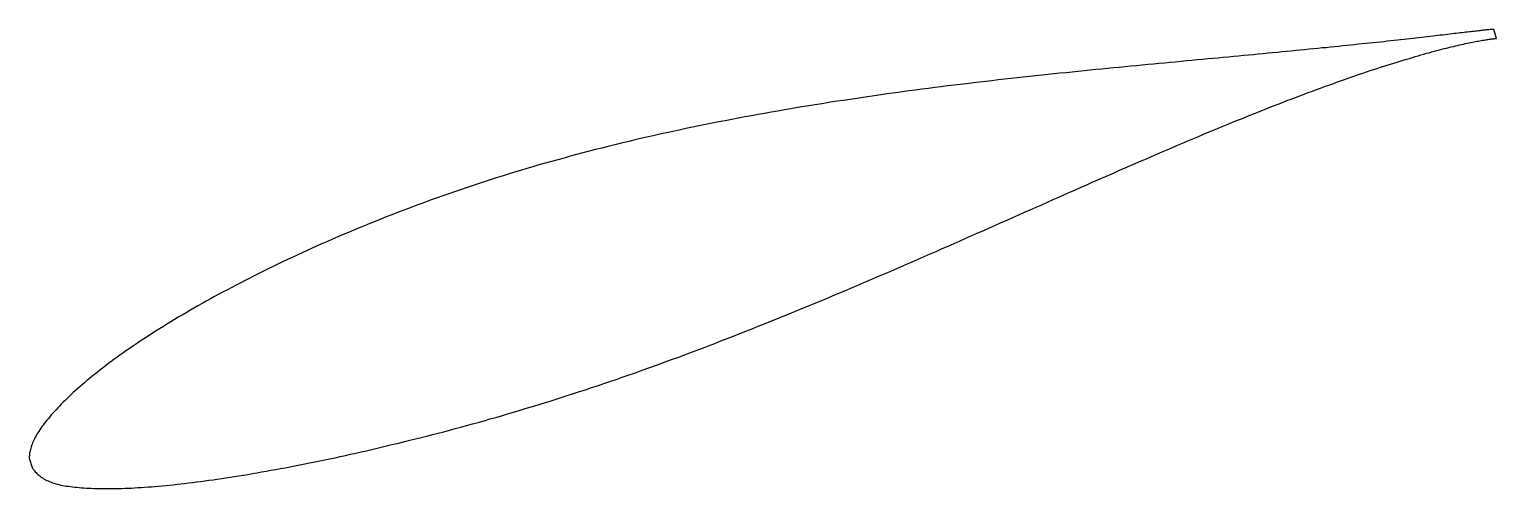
# Model space of a CAD drawing. Header units: metres. Extents: x -45 to 90, y -15 to 27.
import ezdxf

# ---------------------------------------------------------------- set-up
doc = ezdxf.new("R2010")
doc.units = ezdxf.units.M

msp = doc.modelspace()

# ---------------------------------------------------------------- linework, layer by layer
msp.add_lwpolyline([(90.03, 26.98), (90.03, 26.98), (90.02, 26.98), (90.01, 26.98), (89.99, 26.98), (89.96, 26.98), (89.93, 26.98), (89.9, 26.98), (89.85, 26.97), (89.81, 26.97), (89.76, 26.97), (89.7, 26.96), (89.64, 26.96), (89.57, 26.95), (89.5, 26.94), (89.42, 26.94), (89.34, 26.93), (89.25, 26.92), (89.15, 26.91), (89.05, 26.9), (88.95, 26.89), (88.84, 26.87), (88.72, 26.86), (88.6, 26.85), (88.48, 26.83), (88.35, 26.82), (88.21, 26.8), (88.07, 26.79), (87.92, 26.77), (87.77, 26.75), (87.61, 26.73), (87.45, 26.71), (87.28, 26.69), (87.11, 26.67), (86.93, 26.65), (86.75, 26.63), (86.56, 26.61), (86.37, 26.59), (86.17, 26.56), (85.97, 26.54), (85.76, 26.52), (85.54, 26.49), (85.33, 26.46), (85.1, 26.44), (84.87, 26.41), (84.64, 26.38), (84.4, 26.36), (84.16, 26.33), (83.91, 26.3), (83.65, 26.27), (83.4, 26.24), (83.13, 26.21), (82.86, 26.18), (82.59, 26.15), (82.31, 26.12), (82.03, 26.09), (81.74, 26.05), (81.45, 26.02), (81.15, 25.99), (80.85, 25.96), (80.54, 25.92), (80.23, 25.89), (79.92, 25.85), (79.6, 25.82), (79.27, 25.78), (78.94, 25.75), (78.6, 25.71), (78.27, 25.68), (77.92, 25.64), (77.57, 25.61), (77.22, 25.57), (76.86, 25.53), (76.5, 25.49), (76.13, 25.46), (75.76, 25.42), (75.39, 25.38), (75.01, 25.34), (74.62, 25.3), (74.24, 25.27), (73.84, 25.23), (73.45, 25.19), (73.05, 25.15), (72.64, 25.11), (72.23, 25.07), (71.82, 25.03), (71.4, 24.99), (70.98, 24.95), (70.56, 24.91), (70.13, 24.86), (69.69, 24.82), (69.26, 24.78), (68.82, 24.74), (68.37, 24.7), (67.92, 24.65), (67.47, 24.61), (67.01, 24.57), (66.55, 24.52), (66.09, 24.48), (65.62, 24.44), (65.15, 24.39), (64.68, 24.35), (64.2, 24.3), (63.72, 24.26), (63.24, 24.21), (62.75, 24.17), (62.26, 24.12), (61.76, 24.08), (61.27, 24.03), (60.76, 23.98), (60.26, 23.94), (59.75, 23.89), (59.24, 23.84), (58.73, 23.79), (58.21, 23.74), (57.69, 23.69), (57.17, 23.64), (56.65, 23.59), (56.12, 23.54), (55.59, 23.49), (55.06, 23.44), (54.52, 23.39), (53.98, 23.33), (53.44, 23.28), (52.9, 23.22), (52.35, 23.17), (51.8, 23.11), (51.25, 23.06), (50.7, 23), (50.14, 22.95), (49.58, 22.89), (49.02, 22.83), (48.46, 22.77), (47.9, 22.71), (47.33, 22.65), (46.76, 22.59), (46.19, 22.52), (45.62, 22.46), (45.05, 22.4), (44.47, 22.33), (43.89, 22.26), (43.31, 22.2), (42.73, 22.13), (42.15, 22.06), (41.57, 21.99), (40.98, 21.92), (40.4, 21.85), (39.81, 21.78), (39.22, 21.7), (38.63, 21.63), (38.04, 21.55), (37.44, 21.48), (36.85, 21.4), (36.25, 21.32), (35.66, 21.24), (35.06, 21.16), (34.46, 21.08), (33.86, 20.99), (33.26, 20.91), (32.66, 20.82), (32.06, 20.73), (31.46, 20.64), (30.86, 20.55), (30.25, 20.46), (29.65, 20.37), (29.05, 20.28), (28.44, 20.18), (27.84, 20.08), (27.23, 19.99), (26.63, 19.89), (26.02, 19.79), (25.41, 19.69), (24.81, 19.58), (24.2, 19.48), (23.6, 19.37), (22.99, 19.26), (22.39, 19.16), (21.78, 19.04), (21.18, 18.93), (20.57, 18.82), (19.97, 18.71), (19.36, 18.59), (18.76, 18.47), (18.16, 18.35), (17.56, 18.23), (16.95, 18.11), (16.35, 17.99), (15.75, 17.86), (15.15, 17.73), (14.55, 17.6), (13.96, 17.47), (13.36, 17.34), (12.76, 17.21), (12.17, 17.07), (11.57, 16.94), (10.98, 16.8), (10.39, 16.66), (9.8, 16.52), (9.21, 16.37), (8.62, 16.23), (8.03, 16.08), (7.45, 15.93), (6.86, 15.78), (6.28, 15.63), (5.7, 15.48), (5.12, 15.32), (4.55, 15.16), (3.97, 15), (3.4, 14.84), (2.82, 14.68), (2.25, 14.52), (1.69, 14.35), (1.12, 14.19), (0.55, 14.02), (-0.01, 13.85), (-0.57, 13.68), (-1.13, 13.5), (-1.68, 13.33), (-2.24, 13.15), (-2.79, 12.97), (-3.34, 12.79), (-3.89, 12.61), (-4.43, 12.43), (-4.97, 12.25), (-5.51, 12.06), (-6.05, 11.87), (-6.59, 11.69), (-7.12, 11.5), (-7.65, 11.31), (-8.18, 11.11), (-8.7, 10.92), (-9.22, 10.73), (-9.74, 10.53), (-10.26, 10.34), (-10.77, 10.14), (-11.28, 9.94), (-11.79, 9.74), (-12.3, 9.54), (-12.8, 9.34), (-13.3, 9.14), (-13.8, 8.93), (-14.29, 8.73), (-14.78, 8.53), (-15.27, 8.32), (-15.76, 8.12), (-16.24, 7.91), (-16.72, 7.7), (-17.19, 7.5), (-17.66, 7.29), (-18.13, 7.08), (-18.6, 6.87), (-19.06, 6.66), (-19.52, 6.45), (-19.98, 6.24), (-20.43, 6.03), (-20.88, 5.82), (-21.32, 5.61), (-21.77, 5.4), (-22.2, 5.19), (-22.64, 4.98), (-23.07, 4.76), (-23.5, 4.55), (-23.92, 4.34), (-24.34, 4.13), (-24.76, 3.91), (-25.17, 3.7), (-25.58, 3.49), (-25.99, 3.27), (-26.39, 3.06), (-26.79, 2.85), (-27.18, 2.64), (-27.57, 2.42), (-27.96, 2.21), (-28.34, 2), (-28.72, 1.79), (-29.1, 1.57), (-29.47, 1.36), (-29.83, 1.15), (-30.19, 0.94), (-30.55, 0.73), (-30.91, 0.52), (-31.26, 0.31), (-31.6, 0.1), (-31.95, -0.11), (-32.28, -0.32), (-32.62, -0.53), (-32.95, -0.73), (-33.27, -0.94), (-33.59, -1.15), (-33.91, -1.35), (-34.22, -1.56), (-34.53, -1.76), (-34.83, -1.97), (-35.13, -2.17), (-35.43, -2.37), (-35.72, -2.57), (-36, -2.77), (-36.28, -2.97), (-36.56, -3.17), (-36.83, -3.37), (-37.1, -3.57), (-37.37, -3.76), (-37.62, -3.96), (-37.88, -4.15), (-38.13, -4.35), (-38.37, -4.54), (-38.61, -4.73), (-38.85, -4.92), (-39.08, -5.11), (-39.31, -5.3), (-39.53, -5.49), (-39.75, -5.67), (-39.96, -5.86), (-40.17, -6.04), (-40.37, -6.22), (-40.57, -6.4), (-40.76, -6.58), (-40.95, -6.76), (-41.13, -6.94), (-41.31, -7.12), (-41.49, -7.29), (-41.66, -7.46), (-41.82, -7.63), (-41.98, -7.8), (-42.14, -7.97), (-42.29, -8.13), (-42.44, -8.29), (-42.58, -8.45), (-42.72, -8.61), (-42.85, -8.77), (-42.98, -8.93), (-43.1, -9.08), (-43.22, -9.23), (-43.33, -9.38), (-43.44, -9.52), (-43.54, -9.67), (-43.64, -9.81), (-43.73, -9.96), (-43.82, -10.1), (-43.9, -10.23), (-43.98, -10.37), (-44.06, -10.5), (-44.13, -10.64), (-44.19, -10.77), (-44.25, -10.9), (-44.3, -11.02), (-44.35, -11.15), (-44.4, -11.27), (-44.44, -11.39), (-44.47, -11.5), (-44.5, -11.62), (-44.53, -11.73), (-44.55, -11.83), (-44.57, -11.94), (-44.58, -12.03), (-44.59, -12.13), (-44.59, -12.21), (-44.6, -12.28), (-44.6, -12.35), (-44.6, -12.4), (-44.6, -12.43), (-44.34, -13.29), (-44.34, -13.3), (-44.32, -13.31), (-44.3, -13.34), (-44.27, -13.39), (-44.23, -13.45), (-44.18, -13.52), (-44.12, -13.59), (-44.05, -13.67), (-43.98, -13.75), (-43.9, -13.83), (-43.82, -13.91), (-43.74, -13.99), (-43.64, -14.06), (-43.55, -14.13), (-43.45, -14.21), (-43.34, -14.27), (-43.23, -14.34), (-43.11, -14.4), (-42.99, -14.46), (-42.87, -14.52), (-42.74, -14.57), (-42.6, -14.63), (-42.46, -14.68), (-42.32, -14.72), (-42.17, -14.77), (-42.02, -14.81), (-41.86, -14.85), (-41.7, -14.89), (-41.53, -14.92), (-41.36, -14.95), (-41.18, -14.98), (-41, -15.01), (-40.81, -15.04), (-40.62, -15.06), (-40.43, -15.08), (-40.23, -15.1), (-40.02, -15.12), (-39.81, -15.14), (-39.59, -15.16), (-39.37, -15.17), (-39.15, -15.18), (-38.92, -15.19), (-38.69, -15.2), (-38.45, -15.21), (-38.2, -15.21), (-37.96, -15.22), (-37.7, -15.22), (-37.45, -15.22), (-37.18, -15.22), (-36.92, -15.22), (-36.65, -15.22), (-36.37, -15.21), (-36.09, -15.2), (-35.81, -15.19), (-35.52, -15.18), (-35.22, -15.17), (-34.93, -15.15), (-34.62, -15.13), (-34.32, -15.12), (-34.01, -15.09), (-33.69, -15.07), (-33.37, -15.05), (-33.05, -15.02), (-32.72, -14.99), (-32.39, -14.96), (-32.06, -14.93), (-31.72, -14.89), (-31.37, -14.86), (-31.02, -14.82), (-30.67, -14.78), (-30.32, -14.74), (-29.96, -14.7), (-29.59, -14.65), (-29.22, -14.6), (-28.85, -14.56), (-28.48, -14.51), (-28.1, -14.45), (-27.71, -14.4), (-27.32, -14.34), (-26.93, -14.29), (-26.54, -14.23), (-26.14, -14.17), (-25.74, -14.1), (-25.33, -14.04), (-24.92, -13.97), (-24.51, -13.91), (-24.09, -13.84), (-23.67, -13.76), (-23.25, -13.69), (-22.82, -13.62), (-22.39, -13.54), (-21.96, -13.46), (-21.52, -13.38), (-21.08, -13.3), (-20.63, -13.21), (-20.19, -13.13), (-19.74, -13.04), (-19.28, -12.95), (-18.83, -12.86), (-18.37, -12.77), (-17.9, -12.67), (-17.44, -12.58), (-16.97, -12.48), (-16.5, -12.38), (-16.02, -12.27), (-15.55, -12.17), (-15.07, -12.06), (-14.58, -11.96), (-14.1, -11.85), (-13.61, -11.74), (-13.12, -11.62), (-12.62, -11.51), (-12.13, -11.39), (-11.63, -11.27), (-11.13, -11.15), (-10.63, -11.03), (-10.12, -10.9), (-9.61, -10.78), (-9.1, -10.65), (-8.59, -10.52), (-8.07, -10.39), (-7.55, -10.26), (-7.03, -10.12), (-6.51, -9.99), (-5.99, -9.85), (-5.46, -9.71), (-4.93, -9.56), (-4.4, -9.42), (-3.87, -9.27), (-3.34, -9.13), (-2.8, -8.98), (-2.27, -8.82), (-1.73, -8.67), (-1.19, -8.52), (-0.65, -8.36), (-0.1, -8.2), (0.44, -8.04), (0.99, -7.87), (1.54, -7.71), (2.09, -7.54), (2.64, -7.37), (3.19, -7.2), (3.74, -7.03), (4.3, -6.85), (4.85, -6.67), (5.41, -6.49), (5.97, -6.31), (6.52, -6.13), (7.08, -5.94), (7.64, -5.76), (8.21, -5.57), (8.77, -5.38), (9.33, -5.18), (9.89, -4.99), (10.46, -4.79), (11.02, -4.6), (11.59, -4.4), (12.16, -4.19), (12.72, -3.99), (13.29, -3.79), (13.86, -3.58), (14.43, -3.37), (15, -3.16), (15.56, -2.95), (16.13, -2.74), (16.7, -2.52), (17.27, -2.3), (17.84, -2.09), (18.41, -1.87), (18.98, -1.65), (19.56, -1.43), (20.13, -1.2), (20.7, -0.98), (21.27, -0.76), (21.84, -0.53), (22.41, -0.3), (22.98, -0.07), (23.55, 0.16), (24.12, 0.39), (24.69, 0.62), (25.26, 0.85), (25.83, 1.08), (26.4, 1.32), (26.97, 1.55), (27.53, 1.79), (28.1, 2.02), (28.67, 2.26), (29.24, 2.5), (29.8, 2.74), (30.37, 2.97), (30.93, 3.21), (31.5, 3.45), (32.06, 3.69), (32.62, 3.93), (33.18, 4.17), (33.75, 4.41), (34.31, 4.65), (34.87, 4.89), (35.42, 5.14), (35.98, 5.38), (36.54, 5.62), (37.09, 5.86), (37.65, 6.1), (38.2, 6.34), (38.75, 6.58), (39.31, 6.83), (39.86, 7.07), (40.4, 7.31), (40.95, 7.55), (41.5, 7.79), (42.04, 8.03), (42.59, 8.27), (43.13, 8.51), (43.67, 8.75), (44.21, 8.99), (44.74, 9.22), (45.28, 9.46), (45.81, 9.7), (46.35, 9.93), (46.88, 10.17), (47.41, 10.41), (47.94, 10.64), (48.46, 10.87), (48.99, 11.1), (49.51, 11.34), (50.03, 11.57), (50.55, 11.8), (51.06, 12.02), (51.58, 12.25), (52.09, 12.48), (52.6, 12.7), (53.11, 12.93), (53.62, 13.15), (54.12, 13.37), (54.62, 13.59), (55.12, 13.81), (55.62, 14.03), (56.12, 14.25), (56.61, 14.46), (57.1, 14.68), (57.59, 14.89), (58.08, 15.1), (58.56, 15.31), (59.04, 15.51), (59.52, 15.72), (60, 15.92), (60.47, 16.13), (60.94, 16.33), (61.41, 16.53), (61.88, 16.73), (62.34, 16.92), (62.8, 17.11), (63.26, 17.31), (63.71, 17.5), (64.16, 17.69), (64.61, 17.87), (65.06, 18.06), (65.5, 18.24), (65.95, 18.42), (66.38, 18.6), (66.82, 18.77), (67.25, 18.95), (67.68, 19.12), (68.1, 19.29), (68.53, 19.46), (68.95, 19.63), (69.36, 19.79), (69.78, 19.95), (70.19, 20.11), (70.59, 20.27), (71, 20.43), (71.4, 20.58), (71.79, 20.73), (72.19, 20.88), (72.58, 21.03), (72.96, 21.17), (73.35, 21.31), (73.72, 21.45), (74.1, 21.59), (74.47, 21.73), (74.84, 21.86), (75.21, 21.99), (75.57, 22.12), (75.92, 22.25), (76.28, 22.37), (76.63, 22.5), (76.98, 22.62), (77.32, 22.74), (77.66, 22.85), (77.99, 22.96), (78.32, 23.08), (78.65, 23.19), (78.97, 23.29), (79.29, 23.4), (79.61, 23.5), (79.92, 23.6), (80.22, 23.7), (80.53, 23.79), (80.83, 23.89), (81.12, 23.98), (81.41, 24.07), (81.7, 24.16), (81.98, 24.24), (82.26, 24.32), (82.53, 24.4), (82.8, 24.48), (83.06, 24.56), (83.32, 24.63), (83.58, 24.71), (83.83, 24.78), (84.08, 24.84), (84.32, 24.91), (84.56, 24.97), (84.79, 25.04), (85.02, 25.1), (85.25, 25.15), (85.47, 25.21), (85.68, 25.26), (85.89, 25.32), (86.1, 25.37), (86.3, 25.42), (86.5, 25.46), (86.69, 25.51), (86.87, 25.55), (87.06, 25.59), (87.23, 25.63), (87.41, 25.67), (87.57, 25.71), (87.74, 25.74), (87.9, 25.77), (88.05, 25.8), (88.2, 25.83), (88.34, 25.86), (88.48, 25.89), (88.61, 25.91), (88.74, 25.94), (88.87, 25.96), (88.98, 25.98), (89.1, 26), (89.21, 26.02), (89.31, 26.03), (89.41, 26.05), (89.5, 26.06), (89.59, 26.07), (89.67, 26.08), (89.75, 26.1), (89.82, 26.1), (89.89, 26.11), (89.95, 26.12), (90.01, 26.12), (90.06, 26.13), (90.1, 26.13), (90.14, 26.14), (90.18, 26.14), (90.21, 26.14), (90.23, 26.14), (90.25, 26.14), (90.27, 26.14), (90.28, 26.14), (90.28, 26.14)], close=True)

doc.saveas('drawing.dxf')
